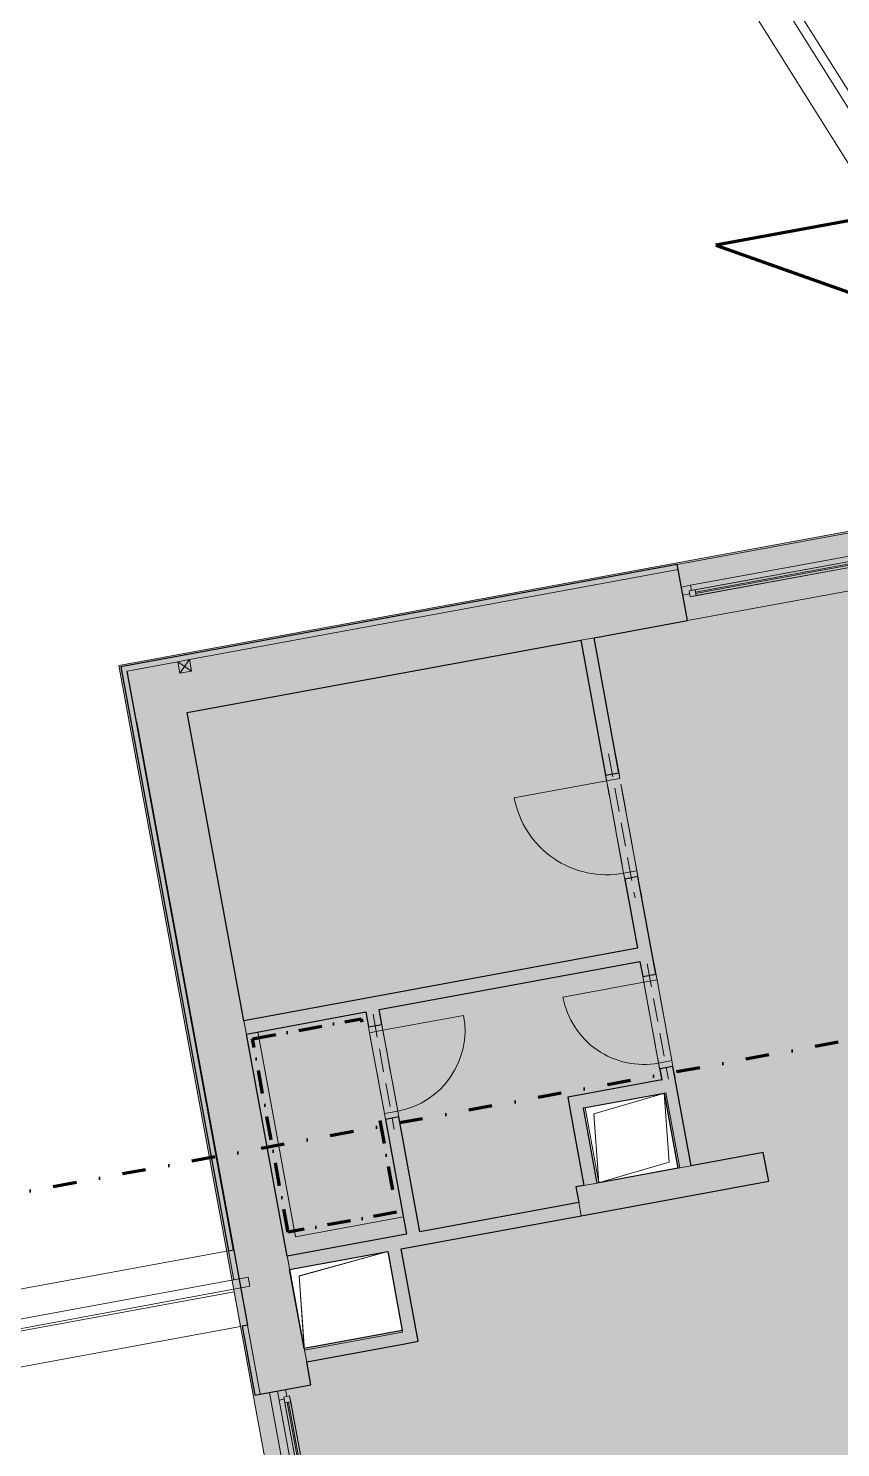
# Model space of a CAD drawing. Header units: millimetres. Extents: x -7743 to 191930, y -8645 to 72638.
# Drawn here: x 112242 to 119163, y 5114 to 17207 of the extents above; entities that cross this region are included whole.
import ezdxf

# ---------------------------------------------------------------- set-up
doc = ezdxf.new("R2010")
doc.units = ezdxf.units.MM
for name, pattern in [('HA_Dash_3mm-S1mm', [300, 200, -100]), ('HA_DashDot_2_2mm-S0_6mm', [1650, 750, -450, 0, -450]), ('HA_DashDot_4mm-S1mm', [400, 200, -100, 0, -100]), ('HA_DashDot_6mm-S2mm', [600, 200, -200, 0, -200])]:
    doc.linetypes.add(name, pattern=pattern)
for name, color, linetype, lineweight in [('A-DETL-____-THIN', 9, 'Continuous', 9), ('A-DETL-GENF-OTLN', 9, 'Continuous', 9), ('A-DOOR-____-MCUT', 9, 'Continuous', 9), ('A-DOOR-____-OTLN', 9, 'Continuous', 9), ('A-DOOR-FRAM-MCUT', 9, 'Continuous', 9), ('A-FLOR-____-OTLN', 9, 'Continuous', 9), ('A-GENM-____-HDLN', 9, 'HA_Dash_3mm-S1mm', 9), ('A-GENM-____-OTLN', 9, 'Continuous', 9), ('A-GLAZ-____-MCUT', 9, 'Continuous', 5), ('A-GLAZ-____-OTLN', 9, 'Continuous', 5), ('A-WALL-____-MCUT', 9, 'Continuous', 25), ('A-WALL-____-OTLN', 9, 'Continuous', 9), ('G-____-____-SYMB', 9, 'Continuous', 5), ('I-WALL-____-MCUT', 9, 'Continuous', 25), ('I-WALL-____-OTLN', 9, 'Continuous', 9), ('M-HVAC-DUCT-OTLN', 9, 'Continuous', 9)]:
    doc.layers.add(name, color=color, linetype=linetype, lineweight=lineweight)

# ---------------------------------------------------------------- blocks, each defined once
blk = doc.blocks.new('HA_DR_Single_Swing_Solid - In_OJ_700x2100-2215883-schema rezu D_110_5100')
at = {"layer": 'A-DOOR-____-MCUT', "linetype": 'HA_DashDot_2_2mm-S0_6mm'}
for p, q in [((-350, 57.5), (350, 57.5)), ((-350, -57.5), (350, -57.5))]:
    blk.add_line(p, q, dxfattribs=at)
at = {"layer": 'A-DOOR-____-OTLN', "lineweight": 5}
blk.add_line((350, 757.5), (350, 57.5), dxfattribs=at)
blk.add_arc((350, 57.5), 700, 90, 180, dxfattribs=at)
at = {"layer": 'A-DOOR-FRAM-MCUT'}
for p, q in [((-400, 57.5), (-350, 57.5)), ((-350, 57.5), (-350, -57.5)), ((350, 57.5), (400, 57.5)), ((350, -57.5), (350, 57.5)), ((-350, -57.5), (-400, -57.5)), ((400, -57.5), (350, -57.5))]:
    blk.add_line(p, q, dxfattribs=at)
blk = doc.blocks.new('HA_DR_Single_Swing_Solid - In_OJ_700x2100-2215885-schema rezu D_110_5100')
at = {"layer": 'A-DOOR-____-MCUT', "linetype": 'HA_DashDot_2_2mm-S0_6mm'}
for p, q in [((-350, 57.5), (350, 57.5)), ((-350, -57.5), (350, -57.5))]:
    blk.add_line(p, q, dxfattribs=at)
at = {"layer": 'A-DOOR-____-OTLN', "lineweight": 5}
blk.add_line((350, -757.5), (350, -57.5), dxfattribs=at)
blk.add_arc((350, -57.5), 700, 180, 270, dxfattribs=at)
at = {"layer": 'A-DOOR-FRAM-MCUT'}
for p, q in [((-350, 57.5), (-400, 57.5)), ((-350, -57.5), (-350, 57.5)), ((400, 57.5), (350, 57.5)), ((350, 57.5), (350, -57.5)), ((-400, -57.5), (-350, -57.5)), ((350, -57.5), (400, -57.5))]:
    blk.add_line(p, q, dxfattribs=at)
blk = doc.blocks.new('HA_DR_Single_Swing_Solid - In_OJ_800x2100-2215786-schema rezu D_110_5100')
at = {"layer": 'A-DOOR-____-MCUT', "linetype": 'HA_DashDot_2_2mm-S0_6mm'}
for p, q in [((-400, 57.5), (400, 57.5)), ((-400, -57.5), (400, -57.5))]:
    blk.add_line(p, q, dxfattribs=at)
at = {"layer": 'A-DOOR-____-OTLN', "lineweight": 5}
blk.add_line((400, 857.5), (400, 57.5), dxfattribs=at)
blk.add_arc((400, 57.5), 800, 90, 180, dxfattribs=at)
at = {"layer": 'A-DOOR-FRAM-MCUT'}
for p, q in [((-450, 57.5), (-400, 57.5)), ((-400, 57.5), (-400, -57.5)), ((400, 57.5), (450, 57.5)), ((400, -57.5), (400, 57.5)), ((-400, -57.5), (-450, -57.5)), ((450, -57.5), (400, -57.5))]:
    blk.add_line(p, q, dxfattribs=at)
blk = doc.blocks.new('HA_WD_SinglePanel - 1000x3200-2168127-schema rezu D_110_5100')
at = {"layer": 'A-GLAZ-____-MCUT'}
for p, q in [((-440, 25), (-440, -25)), ((-390, 25), (-440, 25)), ((-390, -25), (-390, 25)), ((390, 5), (-390, 5)), ((390, 25), (390, -25)), ((440, 25), (390, 25)), ((440, -25), (440, 25)), ((-500, 0), (-440, 0)), ((-420, -70), (-500, -70)), ((-440, -25), (-390, -25)), ((-420, -25), (-420, -70)), ((390, -5), (-390, -5)), ((390, -25), (440, -25)), ((420, -70), (420, -25)), ((500, -70), (420, -70)), ((440, 0), (500, 0))]:
    blk.add_line(p, q, dxfattribs=at)
at = {"layer": 'A-GLAZ-____-OTLN'}
for p, q in [((-440, -25), (-440, 25)), ((440, 25), (-440, 25)), ((390, 25), (-390, 25)), ((440, 25), (440, -25)), ((-440, -25), (440, -25)), ((420, -70), (-420, -70)), ((390, -25), (-390, -25))]:
    blk.add_line(p, q, dxfattribs=at)
blk = doc.blocks.new('HA_WD_SinglePanel - 2000x1150-2168136-schema rezu D_110_5100')
at = {"layer": 'A-GLAZ-____-MCUT'}
for p, q in [((-920, 70), (-1000, 70)), ((-1000, 0), (-940, 0)), ((-940, -25), (-940, 25)), ((-940, 25), (-890, 25)), ((-920, 25), (-920, 70)), ((-890, 25), (-890, -25)), ((890, 5), (-890, 5)), ((890, -25), (890, 25)), ((890, 25), (940, 25)), ((1000, 70), (920, 70)), ((920, 70), (920, 25)), ((940, 25), (940, -25)), ((940, 0), (1000, 0)), ((-890, -25), (-940, -25)), ((890, -5), (-890, -5)), ((940, -25), (890, -25))]:
    blk.add_line(p, q, dxfattribs=at)
at = {"layer": 'A-GLAZ-____-OTLN'}
for p, q in [((940, 25), (-940, 25)), ((-940, -25), (-940, 25)), ((920, 70), (-920, 70)), ((890, 25), (-890, 25)), ((940, 25), (940, -25)), ((-940, -25), (940, -25)), ((890, -25), (-890, -25))]:
    blk.add_line(p, q, dxfattribs=at)
blk = doc.blocks.new('HA_GM_Shaft_Rectangle - Default-2240305-schema rezu D_110_5100')
at = {"layer": 'A-DETL-GENF-OTLN'}
for p, q in [((68.5, -68.5), (850, 0)), ((0, -685), (68.5, -68.5))]:
    blk.add_line(p, q, dxfattribs=at)
at = {"layer": 'A-GENM-____-OTLN'}
for p, q in [((0, -685), (0, 0)), ((0, 0), (850, 0)), ((850, 0), (850, -685)), ((850, -685), (0, -685))]:
    blk.add_line(p, q, dxfattribs=at)
blk = doc.blocks.new('HA_GM_Shaft_Rectangle - Default-2240303-schema rezu D_110_5100')
at = {"layer": 'A-DETL-GENF-OTLN'}
for p, q in [((65, -65), (700, 0)), ((0, -650), (65, -65))]:
    blk.add_line(p, q, dxfattribs=at)
at = {"layer": 'A-GENM-____-OTLN'}
for p, q in [((0, -650), (0, 0)), ((0, 0), (700, 0)), ((700, 0), (700, -650)), ((700, -650), (0, -650))]:
    blk.add_line(p, q, dxfattribs=at)
blk = doc.blocks.new('HA_GM_Tiling_LineBased - Generic Tiles-2157053-schema rezu D_110_5100')
at = {"layer": 'A-GENM-____-OTLN', "linetype": 'HA_DashDot_4mm-S1mm', "lineweight": 80}
blk.add_line((0, -50), (795, -50), dxfattribs=at)
blk = doc.blocks.new('HA_GM_Tiling_LineBased - Generic Tiles-2157054-schema rezu D_110_5100')
at = {"layer": 'A-GENM-____-OTLN', "linetype": 'HA_DashDot_4mm-S1mm', "lineweight": 80}
blk.add_line((50, -50), (990, -50), dxfattribs=at)
blk = doc.blocks.new('HA_GM_Tiling_LineBased - Generic Tiles-2157055-schema rezu D_110_5100')
at = {"layer": 'A-GENM-____-OTLN', "linetype": 'HA_DashDot_4mm-S1mm', "lineweight": 80}
blk.add_line((50, -50), (80, -50), dxfattribs=at)
blk = doc.blocks.new('HA_GM_Tiling_LineBased - Generic Tiles-2157056-schema rezu D_110_5100')
at = {"layer": 'A-GENM-____-OTLN', "linetype": 'HA_DashDot_4mm-S1mm', "lineweight": 80}
blk.add_line((50, -50), (1725, -50), dxfattribs=at)
blk = doc.blocks.new('TB_Porotherm KP11_5_1000mm - TB_Porotherm KP11_5_1000mm-1965691-schema rezu D_110_5100')
at = {"layer": 'A-GENM-____-HDLN'}
for p, q in [((-500, 57.5), (500, 57.5)), ((-500, 0), (500, 0)), ((500, -57.5), (-500, -57.5))]:
    blk.add_line(p, q, dxfattribs=at)
blk = doc.blocks.new('TB_Porotherm KP11_5_1250mm - TB_Porotherm KP11_5_1250mm-1972106-schema rezu D_110_5100')
at = {"layer": 'A-GENM-____-HDLN'}
for p, q in [((-625, 57.5), (625, 57.5)), ((-625, 0), (625, 0)), ((625, -57.5), (-625, -57.5))]:
    blk.add_line(p, q, dxfattribs=at)
blk = doc.blocks.new('185-01_OBJEKT A_Central_rvt-3-schema rezu D_110_5100')
at = {"layer": 'A-FLOR-____-OTLN'}
blk.add_line((-1111, 4600), (-1292, 5583), dxfattribs=at)
at = {"layer": 'A-WALL-____-MCUT'}
for p, q in [((2184, 12639), (-2557, 11767)), ((2192, 12595), (2184, 12639)), ((2271, 12162), (2192, 12595)), ((1475, 12015), (2271, 12162)), ((-1992, 11377), (1362, 11995)), ((-2557, 11767), (-1641, 6790)), ((-1597, 6798), (-2504, 11730)), ((-1509, 8751), (-1992, 11377)), ((-2425, 11298), (-1562, 6609)), ((-1140, 6745), (-1488, 8638)), ((-1641, 6790), (-1597, 6798)), ((-1562, 6609), (-1479, 6157)), ((-995, 5958), (-1119, 6632)), ((-1479, 6157), (-1523, 6149)), ((-1523, 6149), (-1415, 5561)), ((-938, 5649), (-974, 5845)), ((-1415, 5561), (-1371, 5569)), ((-1371, 5569), (-938, 5649))]:
    blk.add_line(p, q, dxfattribs=at)
at = {"layer": 'A-WALL-____-MCUT', "lineweight": 9}
for p, q in [((-1973, 11828), (2192, 12595)), ((2192, 12595), (-1973, 11828)), ((1475, 12015), (1362, 11995)), ((-2504, 11730), (-2072, 11810)), ((-2072, 11810), (-2504, 11730)), ((-2504, 11730), (-2425, 11298)), ((-1509, 8751), (-1488, 8638)), ((2190, 7495), (2303, 7516)), ((1388, 7348), (1501, 7368)), ((1344, 7202), (1365, 7089)), ((1365, 7089), (1344, 7202)), ((-1140, 6745), (-1129, 6689)), ((-1129, 6689), (-1140, 6745)), ((-1129, 6689), (-1119, 6632)), ((-1371, 5569), (-1479, 6157)), ((-1479, 6157), (-1371, 5569)), ((-995, 5958), (-974, 5845))]:
    blk.add_line(p, q, dxfattribs=at)
at = {"layer": 'A-WALL-____-OTLN'}
for p, q in [((2184, 12639), (4151, 13001)), ((4238, 12524), (2271, 12162))]:
    blk.add_line(p, q, dxfattribs=at)
at = {"layer": 'I-WALL-____-MCUT'}
for p, q in [((1362, 11995), (1573, 10844)), ((1687, 10865), (1475, 12015)), ((1573, 10844), (1687, 10865)), ((1849, 9980), (1736, 9959)), ((1736, 9959), (1845, 9369)), ((2002, 9148), (1849, 9980)), ((1845, 9369), (-1509, 8751)), ((-357, 8846), (1866, 9256)), ((1866, 9256), (1889, 9128)), ((1889, 9128), (2002, 9148)), ((-333, 8719), (-357, 8846)), ((-1488, 8638), (-470, 8826)), ((-470, 8826), (-447, 8698)), ((-447, 8698), (-333, 8719)), ((2147, 8362), (2034, 8341)), ((2303, 7516), (2147, 8362)), ((2051, 8247), (1250, 8100)), ((2034, 8341), (2051, 8247)), ((1384, 8008), (2072, 8134)), ((2072, 8134), (2190, 7495)), ((1250, 8100), (1270, 7987)), ((1270, 7987), (1388, 7348)), ((1501, 7368), (1384, 8008)), ((-189, 7932), (-302, 7911)), ((-302, 7911), (-122, 6932)), ((-9, 6953), (-189, 7932)), ((2917, 7629), (2303, 7516)), ((2963, 7383), (2917, 7629)), ((1365, 7089), (2963, 7383)), ((2190, 7495), (1501, 7368)), ((1388, 7348), (1319, 7335)), ((1319, 7335), (1344, 7202)), ((1344, 7202), (-9, 6953)), ((-170, 6807), (1365, 7089)), ((-122, 6932), (-1140, 6745)), ((-1119, 6632), (-283, 6786)), ((-283, 6786), (-159, 6112)), ((-25, 6020), (-170, 6807)), ((-159, 6112), (-995, 5958)), ((-974, 5845), (-138, 5999)), ((-138, 5999), (-25, 6020))]:
    blk.add_line(p, q, dxfattribs=at)
at = {"layer": 'I-WALL-____-OTLN'}
for p, q in [((-1390, 8656), (-1068, 6911)), ((-1068, 6911), (-149, 7080))]:
    blk.add_line(p, q, dxfattribs=at)
at = {"layer": 'M-HVAC-DUCT-OTLN', "lineweight": 5}
for p, q in [((-2072, 11810), (-1973, 11828)), ((-2072, 11810), (-1955, 11730)), ((-2054, 11712), (-2072, 11810)), ((-2054, 11712), (-1973, 11828)), ((-1973, 11828), (-1955, 11730)), ((-1955, 11730), (-2054, 11712))]:
    blk.add_line(p, q, dxfattribs=at)
at = {"layer": 'A-DOOR-____-OTLN', "color": 250, "lineweight": 9, "rotation": 100.4270886610819}
for name, p in [('HA_DR_Single_Swing_Solid - In_OJ_800x2100-2215786-schema rezu D_110_5100', (1711, 10412)), ('HA_DR_Single_Swing_Solid - In_OJ_700x2100-2215883-schema rezu D_110_5100', (2018, 8745)), ('HA_DR_Single_Swing_Solid - In_OJ_700x2100-2215885-schema rezu D_110_5100', (-318, 8315))]:
    blk.add_blockref(name, p, dxfattribs=at)
at = {"layer": 'A-GENM-____-OTLN', "color": 250, "lineweight": 9}
for name, p, rotation in [('TB_Porotherm KP11_5_1250mm - TB_Porotherm KP11_5_1250mm-1972106-schema rezu D_110_5100', (1711, 10412), 280.4270886610821), ('TB_Porotherm KP11_5_1000mm - TB_Porotherm KP11_5_1000mm-1965691-schema rezu D_110_5100', (2018, 8745), 280.4270886610821), ('HA_GM_Tiling_LineBased - Generic Tiles-2157054-schema rezu D_110_5100', (-1493, 8637), 10.42708866108196), ('HA_GM_Tiling_LineBased - Generic Tiles-2157055-schema rezu D_110_5100', (-470, 8826), 280.4270886610819), ('TB_Porotherm KP11_5_1000mm - TB_Porotherm KP11_5_1000mm-1965691-schema rezu D_110_5100', (-318, 8315), 280.4270886610821), ('HA_GM_Tiling_LineBased - Generic Tiles-2157056-schema rezu D_110_5100', (-1172, 6892), 100.427088661082), ('HA_GM_Shaft_Rectangle - Default-2240303-schema rezu D_110_5100', (2190, 7495), 190.4270886610817), ('HA_GM_Tiling_LineBased - Generic Tiles-2157053-schema rezu D_110_5100', (-302, 7911), 280.4270886610819), ('HA_GM_Tiling_LineBased - Generic Tiles-2157054-schema rezu D_110_5100', (-149, 7080), 190.4270886610819), ('HA_GM_Shaft_Rectangle - Default-2240305-schema rezu D_110_5100', (-1119, 6632), 10.42708866108196)]:
    blk.add_blockref(name, p, dxfattribs=dict(at, rotation=rotation))
at = {"layer": 'A-GLAZ-____-OTLN', "color": 250, "lineweight": 9}
for name, p, rotation in [('HA_WD_SinglePanel - 2000x1150-2168136-schema rezu D_110_5100', (3215, 12559), 10.42708866108217), ('HA_WD_SinglePanel - 1000x3200-2168127-schema rezu D_110_5100', (-1064, 5117), 280.4270886610821)]:
    blk.add_blockref(name, p, dxfattribs=dict(at, rotation=rotation))
blk = doc.blocks.new('HA_GM_Shaft_Rectangle - Default-2321916-schema rezu D_110_5100')
at = {"layer": 'A-DETL-GENF-OTLN'}
for p, q in [((70, -70), (850, 0)), ((0, -700), (70, -70))]:
    blk.add_line(p, q, dxfattribs=at)
at = {"layer": 'A-GENM-____-OTLN'}
for p, q in [((0, -700), (0, 0)), ((0, 0), (850, 0)), ((850, 0), (850, -700)), ((850, -700), (0, -700))]:
    blk.add_line(p, q, dxfattribs=at)
blk = doc.blocks.new('HA_GM_Shaft_Rectangle - Default-2321918-schema rezu D_110_5100')
at = {"layer": 'A-DETL-GENF-OTLN'}
for p, q in [((65, -65), (700, 0)), ((0, -650), (65, -65))]:
    blk.add_line(p, q, dxfattribs=at)
at = {"layer": 'A-GENM-____-OTLN'}
for p, q in [((0, -650), (0, 0)), ((0, 0), (700, 0)), ((700, 0), (700, -650)), ((700, -650), (0, -650))]:
    blk.add_line(p, q, dxfattribs=at)
blk = doc.blocks.new('Section - Detail Number-933961-schema rezu D_110_5100')
at = {"layer": 'G-____-____-SYMB', "lineweight": 100}
for p, q in [((0, 5), (1.25, 2.835)), ((0, 0), (0, 5))]:
    blk.add_line(p, q, dxfattribs=at)

msp = doc.modelspace()

# ---------------------------------------------------------------- hatches: boundary and pattern name
at = {"layer": 'A-DETL-GENF-OTLN'}
h = msp.add_hatch(color=255, dxfattribs=at)
h.paths.add_polyline_path([(115265.9, -465.8), (137098.5, 3551.9), (137968.6, 16371.1), (113012.6, 11778.6), (115262.6, -448.3)])
h.paths.add_polyline_path([(114592.1, 5958.4), (114468.1, 6632), (115304.1, 6785.9), (115428, 6112.2), (114937.9, 6022)])
h.paths.add_polyline_path([(117088.1, 7368.4), (116970.5, 8007.6), (117658.9, 8134.3), (117776.5, 7495.1)])
h.paths.add_polyline_path([(122562.1, 7542), (122458.9, 8102.5), (122822.8, 8169.5), (122919.2, 7607.7), (122582.9, 7545.8)])
h.paths.add_polyline_path([(125055.2, 8000.7), (124952, 8561.3), (125458.5, 8654.5), (125561.7, 8094), (125204, 8028.1)])
h.paths.add_polyline_path([(130032.8, 8799.8), (129908.8, 9473.5), (130179.3, 9523.3), (130303.3, 8849.6), (130173.5, 8825.7)])
h.paths.add_polyline_path([(130479.4, 9273.5), (130425.1, 9568.5), (131566, 9778.5), (131620.3, 9483.4), (130500.3, 9277.3)])
h.paths.add_polyline_path([(134339.6, 9983.8), (134285.3, 10278.9), (134973.8, 10405.6), (135028.1, 10110.5)])
h.paths.add_polyline_path([(123995.3, 10281.6), (123948.3, 10537.3), (128452.2, 11366.1), (128499.3, 11110.4), (124016.1, 10285.4)])
h.paths.add_polyline_path([(123912.2, 10734.4), (123948.3, 10741.1), (125204, 10972.1)])
h.paths.add_polyline_path([(130663, 11508.6), (130532.6, 12216.7), (132435.7, 12566.9), (132566, 11858.8), (131007.2, 11571.9)])
h.paths.add_polyline_path([(122892.7, 12681.7), (122820.3, 13075.1), (123213.7, 13147.5), (123286.1, 12754.1), (123271.9, 12751.4)])

# ---------------------------------------------------------------- linework, layer by layer
at = {"layer": 'A-DETL-____-THIN'}
for p, q in [((137968.6, 16371.1), (113012.6, 11778.6)), ((113012.6, 11778.6), (115265.9, -465.8))]:
    msp.add_line(p, q, dxfattribs=at)
at = {"layer": 'A-WALL-____-OTLN'}
for p, q in [((113145.7, 26236.5), (121234.1, 13323.2)), ((121022.2, 13190.5), (116621.3, 20216.6)), ((116967.4, 20285.8), (121345.1, 13296.7)), ((109173.7, 5912), (113945.9, 6790.1)), ((113991.1, 6544.3), (113945.9, 6790.1)), ((108967.3, 5619.8), (114114, 6566.9)), ((114128.5, 6488.2), (114114, 6566.9)), ((108794.6, 5483.9), (113994.8, 6441.1)), ((114128.5, 6488.2), (109013, 5546.8)), ((114049.1, 6146.1), (113994.8, 6441.1)), ((114049.1, 6146.1), (108849, 5188.9))]:
    msp.add_line(p, q, dxfattribs=at)
at = {"layer": 'G-____-____-SYMB', "linetype": 'HA_DashDot_6mm-S2mm', "lineweight": 100}
msp.add_line((141569.5, 12695.4), (106928.6, 6320.6), dxfattribs=at)

# ---------------------------------------------------------------- block references
at = {"lineweight": 5}
msp.add_blockref('185-01_OBJEKT A_Central_rvt-3-schema rezu D_110_5100', (115586.9, 0), dxfattribs=at)
at = {"layer": 'A-GENM-____-OTLN', "lineweight": 5, "rotation": 10.42708866108199}
for name, p in [('HA_GM_Shaft_Rectangle - Default-2321918-schema rezu D_110_5100', (116985.2, 8010.4)), ('HA_GM_Shaft_Rectangle - Default-2321916-schema rezu D_110_5100', (114468.1, 6632))]:
    msp.add_blockref(name, p, dxfattribs=at)
at = {"layer": 'G-____-____-SYMB', "lineweight": 100, "extrusion": (0, 0, -1), "xscale": 749.9999999999997, "yscale": 749.9999999999997, "zscale": 749.9999999999997, "rotation": 259.5729113389184}
msp.add_blockref('Section - Detail Number-933961-schema rezu D_110_5100', (-121788, 16039.3), dxfattribs=at)

doc.saveas('drawing.dxf')
